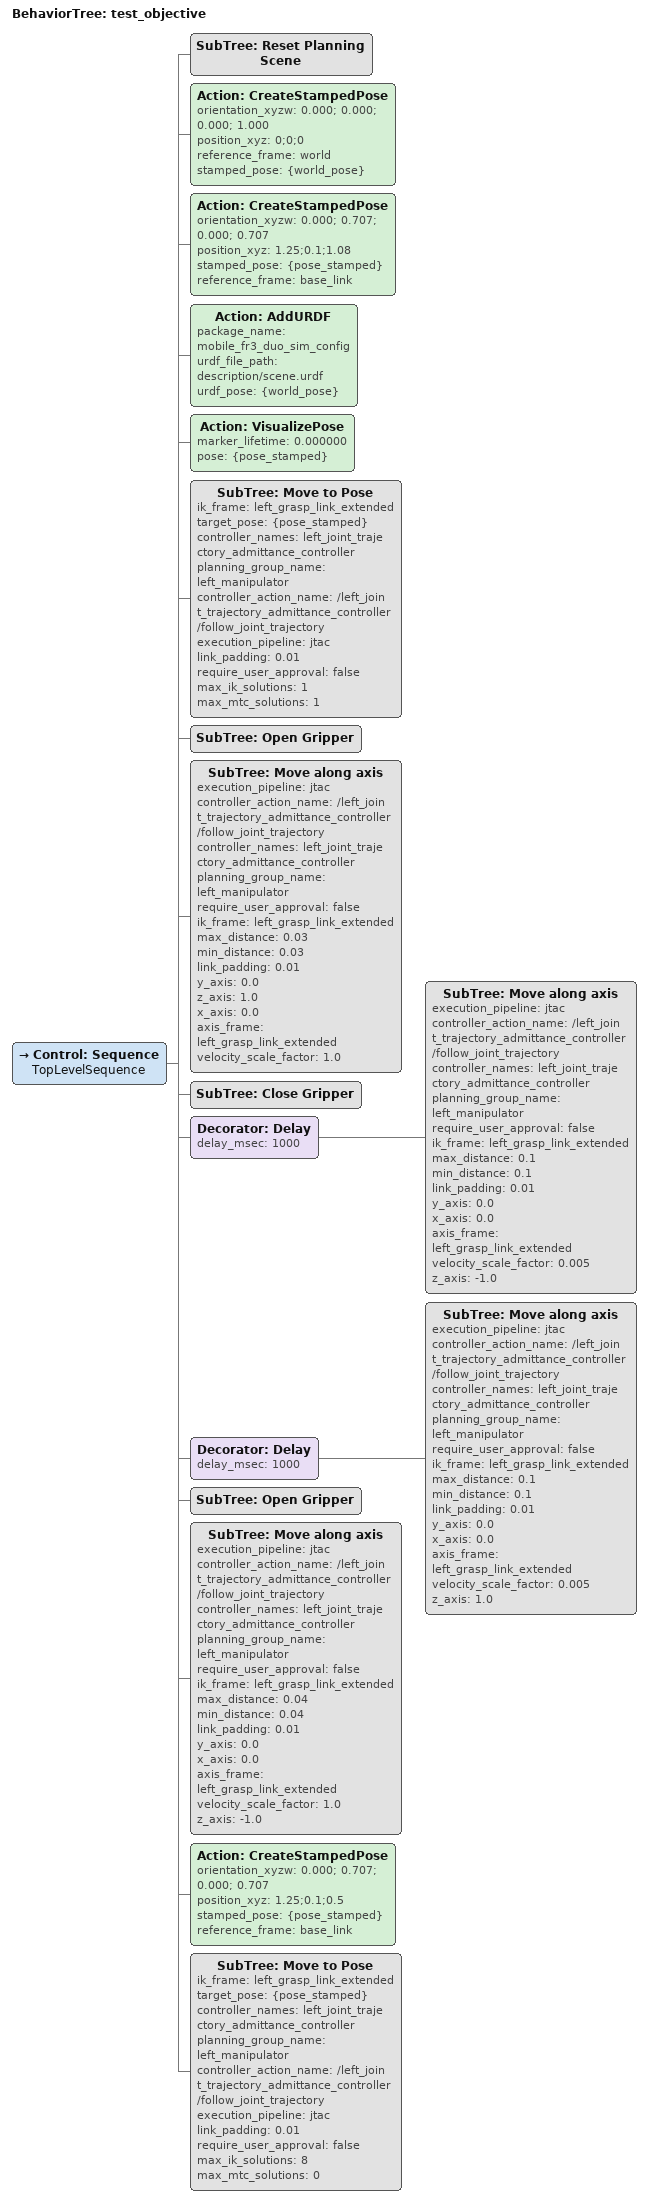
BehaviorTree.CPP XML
<?xml version='1.0' encoding='UTF-8'?>
<root BTCPP_format="4" main_tree_to_execute="test_objective">
  <BehaviorTree ID="test_objective" _description="">
    <Control ID="Sequence" name="TopLevelSequence">
      <SubTree ID="Reset Planning Scene"/>
      <Action ID="CreateStampedPose" orientation_xyzw="0.000; 0.000; 0.000; 1.000" position_xyz="0;0;0" reference_frame="world" stamped_pose="{world_pose}"/>
      <Action ID="CreateStampedPose" orientation_xyzw="0.000; 0.707; 0.000; 0.707" position_xyz="1.25;0.1;1.08" stamped_pose="{pose_stamped}" reference_frame="base_link"/>
      <Action ID="AddURDF" package_name="mobile_fr3_duo_sim_config" urdf_file_path="description/scene.urdf" urdf_pose="{world_pose}"/>
      <Action ID="VisualizePose" marker_lifetime="0.000000" pose="{pose_stamped}"/>
      <SubTree ID="Move to Pose" ik_frame="left_grasp_link_extended" target_pose="{pose_stamped}" controller_names="left_joint_trajectory_admittance_controller" planning_group_name="left_manipulator" controller_action_name="/left_joint_trajectory_admittance_controller/follow_joint_trajectory" execution_pipeline="jtac" link_padding="0.01" require_user_approval="false" max_ik_solutions="1" max_mtc_solutions="1"/>
      <SubTree ID="Open Gripper"/>
      <SubTree ID="Move along axis" execution_pipeline="jtac" controller_action_name="/left_joint_trajectory_admittance_controller/follow_joint_trajectory" controller_names="left_joint_trajectory_admittance_controller" planning_group_name="left_manipulator" require_user_approval="false" ik_frame="left_grasp_link_extended" max_distance="0.03" min_distance="0.03" link_padding="0.01" y_axis="0.0" z_axis="1.0" x_axis="0.0" axis_frame="left_grasp_link_extended" velocity_scale_factor="1.0"/>
      <SubTree ID="Close Gripper"/>
      <Decorator ID="Delay" delay_msec="1000">
        <SubTree ID="Move along axis" execution_pipeline="jtac" controller_action_name="/left_joint_trajectory_admittance_controller/follow_joint_trajectory" controller_names="left_joint_trajectory_admittance_controller" planning_group_name="left_manipulator" require_user_approval="false" ik_frame="left_grasp_link_extended" max_distance="0.1" min_distance="0.1" link_padding="0.01" y_axis="0.0" x_axis="0.0" axis_frame="left_grasp_link_extended" velocity_scale_factor="0.005" z_axis="-1.0"/>
      </Decorator>
      <Decorator ID="Delay" delay_msec="1000">
        <SubTree ID="Move along axis" execution_pipeline="jtac" controller_action_name="/left_joint_trajectory_admittance_controller/follow_joint_trajectory" controller_names="left_joint_trajectory_admittance_controller" planning_group_name="left_manipulator" require_user_approval="false" ik_frame="left_grasp_link_extended" max_distance="0.1" min_distance="0.1" link_padding="0.01" y_axis="0.0" x_axis="0.0" axis_frame="left_grasp_link_extended" velocity_scale_factor="0.005" z_axis="1.0"/>
      </Decorator>
      <SubTree ID="Open Gripper"/>
      <SubTree ID="Move along axis" execution_pipeline="jtac" controller_action_name="/left_joint_trajectory_admittance_controller/follow_joint_trajectory" controller_names="left_joint_trajectory_admittance_controller" planning_group_name="left_manipulator" require_user_approval="false" ik_frame="left_grasp_link_extended" max_distance="0.04" min_distance="0.04" link_padding="0.01" y_axis="0.0" x_axis="0.0" axis_frame="left_grasp_link_extended" velocity_scale_factor="1.0" z_axis="-1.0"/>
      <Action ID="CreateStampedPose" orientation_xyzw="0.000; 0.707; 0.000; 0.707" position_xyz="1.25;0.1;0.5" stamped_pose="{pose_stamped}" reference_frame="base_link"/>
      <SubTree ID="Move to Pose" ik_frame="left_grasp_link_extended" target_pose="{pose_stamped}" controller_names="left_joint_trajectory_admittance_controller" planning_group_name="left_manipulator" controller_action_name="/left_joint_trajectory_admittance_controller/follow_joint_trajectory" execution_pipeline="jtac" link_padding="0.01" require_user_approval="false" max_ik_solutions="8" max_mtc_solutions="0"/>
    </Control>
  </BehaviorTree>
</root>
